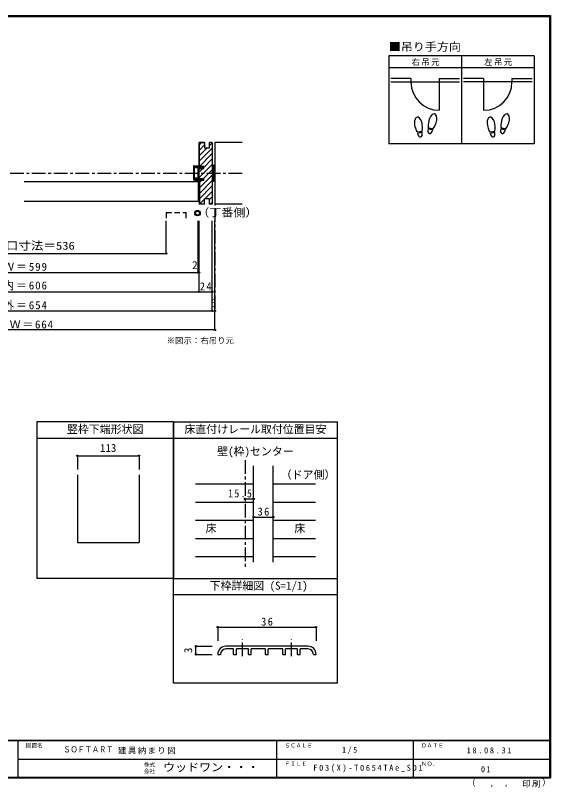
# Model space of a CAD drawing. Units: millimetres, scale not verified, with parts at other scales. Extents: x -973 to 977, y -718 to 696.
# Drawn here: x -3 to 977, y -718 to 696 of the extents above; entities that cross this region are included whole.
import ezdxf
from ezdxf.enums import TextEntityAlignment as Align

# ---------------------------------------------------------------- set-up
doc = ezdxf.new("R2010")
doc.units = ezdxf.units.MM
doc.header["$LTSCALE"] = 5
doc.header["$PDMODE"] = 32
doc.header["$PDSIZE"] = 2.5
doc.linetypes.add('CHAIN1', pattern=[8, 5, -1, 1, -1])
doc.linetypes.add('DASHED2', pattern=[3, 2, -1])
for name, color, linetype in [('0-0_補助線', 7, 'Continuous'), ('0-1_通り芯', 4, 'CHAIN1'), ('0-3_仕上げ', 7, 'Continuous'), ('0-4_枠', 3, 'Continuous'), ('0-6_扉', 6, 'Continuous'), ('0-7_金物', 7, 'Continuous'), ('0-8_戸当り', 7, 'Continuous'), ('0-A_文字', 3, 'Continuous'), ('0-B_寸法', 7, 'Continuous'), ('0-C_ハッチ', 4, 'Continuous'), ('7-1_通り芯', 4, 'CHAIN1'), ('7-7_金物', 7, 'Continuous'), ('7-B_寸法', 4, 'Continuous'), ('F-0_補助線', 7, 'Continuous'), ('F-1_枠', 6, 'Continuous'), ('F-A_文字', 7, 'Continuous')]:
    doc.layers.add(name, color=color, linetype=linetype)
doc.styles.add('HGP明朝B', font='')
doc.styles.add('ＭＳ ゴシック', font='')
doc.styles.get('HGP明朝B').set_extended_font_data('HGP明朝B')
doc.styles.get('ＭＳ ゴシック').set_extended_font_data('MS Gothic')

# ---------------------------------------------------------------- blocks, each defined once
blk = doc.blocks.new('01')
at = {"layer": '0-0_補助線'}
for p, q in [((-5.765, 14.562), (-5.765, -9.938)), ((-4.765, 15.562), (3.935, 15.562)), ((4.133, 15.036), (2.233, 13.586)), ((11.735, 12.512), (8.735, 14.412)), ((-4.265, -8.938), (-4.265, 14.062)), ((-4.265, 14.062), (-2.165, 14.062)), ((-2.165, 14.062), (-2.165, 12.062)), ((-2.165, 12.062), (-0.965, 12.062)), ((-0.965, 14.062), (1.735, 14.062)), ((-0.965, 12.062), (-0.965, 14.062)), ((1.348, 14.049), (-0.37, 13.576)), ((0.901, 12.76), (0.04, 12.448)), ((1.735, 13.812), (1.735, 14.062)), ((1.735, 13.762), (1.735, 13.512)), ((4.235, 13.512), (1.735, 13.512)), ((2.235, 12.312), (1.735, 12.312)), ((2.735, -6.438), (2.735, 11.812)), ((4.235, 13.262), (4.235, 13.512)), ((8.735, 11.762), (4.235, 11.762)), ((8.735, 11.012), (11.735, 12.512)), ((8.735, 11.012), (8.735, 11.762)), ((-5.265, -10.438), (1.735, -10.438)), ((0.93, -13.548), (-5.265, -10.438)), ((-4.265, -8.938), (-0.265, -8.938)), ((-1.282, -8.784), (-3.773, -8.007)), ((1.244, -12.923), (-3.705, -10.438)), ((-0.734, -7.488), (-3.356, -6.67)), ((-0.265, -8.889), (-0.265, -8.938)), ((2.235, -6.938), (0.275, -6.938)), ((1.735, -9.738), (0.532, -8.486)), ((1.735, -10.438), (1.735, -9.738)), ((2.835, -11.938), (2.835, -9.438)), ((3.535, -11.938), (3.535, -10.438)), ((3.535, -10.438), (8.735, -10.438)), ((8.735, -8.188), (8.735, -8.938)), ((8.735, -10.438), (8.735, -11.588))]:
    blk.add_line(p, q, dxfattribs=at)
for points in [[(4.235, 13.262), (8.735, 13.262), (8.735, 14.412)], [(8.735, -8.938), (4.235, -8.938), (4.235, 11.762)], [(3.535, -10.438), (3.535, -9.438), (2.735, -9.438), (2.735, -8.338), (0.398, -8.338)], [(8.735, -8.188), (11.735, -9.688), (8.735, -11.588)]]:
    blk.add_lwpolyline(points, dxfattribs=at)
for centre, radius, start, end in [((-4.765, 14.562), 1, 90, 180), ((3.935, 15.262), 0.3, 311.34778, 90), ((-0.165, 13.012), 0.6, 106.79003, 180), ((-0.165, 13.012), 0.6, 180, 293.33765), ((1.735, 13.312), 1, 213.47738, 270), ((1.435, 13.762), 0.3, 0, 106.79003), ((2.035, 13.812), 0.3, 180, 311.34778), ((2.235, 11.812), 0.5, 0, 90), ((-5.265, -9.938), 0.5, 180, 270), ((-3.565, -7.338), 0.7, 72.67017, 252.67017), ((-0.925, -7.638), 1.2, 252.67017, 311.40962), ((0.275, -8.138), 1.2, 90, 147.21126), ((0.235, -8.889), 0.5, 53.61521, 180), ((0.398, -9.138), 0.8, 90, 131.40962), ((1.735, -11.938), 1.8, 243.42485, 360), ((1.735, -11.938), 1.1, 243.42485, 360), ((2.235, -6.438), 0.5, 270, 0)]:
    blk.add_arc(centre, radius, start, end, dxfattribs=at)

msp = doc.modelspace()

# ---------------------------------------------------------------- linework, layer by layer
at = {"layer": '0-0_補助線', "color": 3}
for p, q in [((36.653, -48.5), (36.653, -335.007)), ((286.653, -48.5), (36.653, -48.5)), ((286.653, -48.5), (286.653, -335.007)), ((286.653, -78.5), (36.653, -78.5)), ((110.653, -145.266), (110.653, -268.925)), ((223.653, -145.266), (223.653, -268.925)), ((110.653, -268.925), (223.653, -268.925)), ((286.653, -335.007), (36.653, -335.007))]:
    msp.add_line(p, q, dxfattribs=at)
at = {"layer": '0-0_補助線', "color": 4}
msp.add_line((110.653, -110.266), (110.653, -135.266), dxfattribs=at)
msp.add_lwpolyline([(110.653, -110.266), (223.653, -110.266), (223.653, -135.266)], dxfattribs=at)
at = {"layer": '0-0_補助線'}
for p in [(110.653, -110.266), (223.653, -110.266)]:
    msp.add_point(p, dxfattribs=at)
at = {"layer": '0-1_通り芯'}
for p, q in [((362.506, 463), (362.506, 155)), ((412.506, 406.5), (-409.2, 406.5)), ((417.629, -118.5), (417.629, -315.007))]:
    msp.add_line(p, q, dxfattribs=at)
at = {"layer": '0-3_仕上げ'}
for p, q in [((412.506, 463), (362.506, 463)), ((362.506, 463), (362.506, 350)), ((412.506, 350), (362.506, 350))]:
    msp.add_line(p, q, dxfattribs=at)
at = {"layer": '0-3_仕上げ', "color": 4}
for p, q in [((326.653, -161.801), (433.129, -161.801)), ((469.129, -161.801), (546.653, -161.801)), ((326.653, -195.103), (433.129, -195.103)), ((469.129, -195.103), (546.653, -195.103)), ((326.653, -228.404), (433.129, -228.404)), ((469.129, -228.404), (546.653, -228.404)), ((326.653, -261.706), (433.129, -261.706)), ((469.129, -261.706), (546.653, -261.706)), ((326.653, -295.007), (433.129, -295.007)), ((469.129, -295.007), (546.653, -295.007))]:
    msp.add_line(p, q, dxfattribs=at)
at = {"layer": '0-4_枠'}
for p, q in [((333.506, 419.5), (333.506, 463)), ((343.506, 463), (333.506, 463)), ((334.006, 419.5), (334.006, 462.5)), ((343.506, 462.5), (334.006, 462.5)), ((343.506, 463), (343.506, 453)), ((352.506, 453), (343.506, 453)), ((357.506, 463), (352.506, 463)), ((352.506, 453), (352.506, 463)), ((357.506, 463), (357.506, 350)), ((342.006, 419.5), (333.506, 419.5)), ((333.506, 415.8), (342.006, 415.8)), ((333.506, 397.2), (333.506, 415.8)), ((342.006, 415.8), (342.006, 419.5)), ((333.506, 397.2), (342.006, 397.2)), ((342.006, 393.5), (342.006, 397.2)), ((333.506, 393.5), (333.506, 350)), ((342.006, 393.5), (333.506, 393.5)), ((334.006, 393.5), (334.006, 350.5)), ((352.506, 360), (343.506, 360)), ((343.506, 350), (343.506, 360)), ((352.506, 350), (352.506, 360)), ((343.506, 350), (333.506, 350)), ((343.506, 350.5), (334.006, 350.5)), ((357.506, 350), (352.506, 350)), ((433.129, -305.007), (433.129, -128.5)), ((469.129, -305.007), (469.129, -128.5))]:
    msp.add_line(p, q, dxfattribs=at)
at = {"layer": '0-6_扉'}
for p, q in [((331.506, 391), (13.153, 391)), ((331.506, 391), (331.506, 355)), ((331.506, 355), (13.153, 355))]:
    msp.add_line(p, q, dxfattribs=at)
at = {"layer": '0-6_扉', "linetype": 'DASHED2'}
for p, q in [((273.512, 334.908), (273.512, 320)), ((273.512, 334.908), (309.512, 334.908)), ((309.512, 334.908), (309.512, 320))]:
    msp.add_line(p, q, dxfattribs=at)
at = {"layer": '0-7_金物'}
for p, q in [((358.006, 415.5), (357.506, 415.5)), ((358.006, 416.5), (358.006, 396.5)), ((360.006, 416.5), (358.006, 416.5)), ((362.506, 421.5), (360.006, 421.5)), ((360.006, 421.5), (360.006, 391.5)), ((362.506, 421.5), (362.506, 391.5)), ((358.006, 397.5), (357.506, 397.5)), ((360.006, 396.5), (358.006, 396.5)), ((362.506, 391.5), (360.006, 391.5))]:
    msp.add_line(p, q, dxfattribs=at)
for radius in [5, 3.5]:
    msp.add_circle((330.555, 333.957), radius, dxfattribs=at)
at = {"layer": '0-8_戸当り', "color": 2}
for p, q in [((721.239, 580.308), (684.139, 580.308)), ((721.239, 580.308), (721.239, 574.008)), ((773.039, 580.308), (773.039, 522.208)), ((773.039, 580.308), (810.139, 580.308)), ((854.239, 580.308), (817.139, 580.308)), ((854.239, 580.308), (854.239, 522.208)), ((906.039, 580.308), (906.039, 574.008)), ((906.039, 580.308), (943.139, 580.308)), ((684.139, 574.008), (810.139, 574.008)), ((943.139, 574.008), (817.139, 574.008))]:
    msp.add_line(p, q, dxfattribs=at)
at = {"layer": '0-8_戸当り', "color": 3}
for p, q in [((741.457, 483.378), (732.811, 481.853)), ((741.822, 481.31), (733.175, 479.785)), ((760.924, 485.706), (752.444, 487.978)), ((761.468, 487.735), (752.987, 490.007)), ((874.457, 483.378), (865.811, 481.853)), ((874.822, 481.31), (866.175, 479.785)), ((893.924, 485.706), (885.444, 487.978)), ((894.468, 487.735), (885.987, 490.007))]:
    msp.add_line(p, q, dxfattribs=at)
at = {"layer": '0-8_戸当り', "color": 2}
for centre, start, end in [((773.039, 574.008), 180, 270), ((854.239, 574.008), 270, 0)]:
    msp.add_arc(centre, 51.8, start, end, dxfattribs=at)
at = {"layer": '0-8_戸当り', "color": 3}
for centre, major_axis, ratio, start_param, end_param in [((734.795, 495.877), (-2.445, 13.867), 0.5, 4.34059143, 8.22577918), ((760.713, 501.878), (3.644, 13.601), 0.5, 4.34059143, 8.22577918), ((867.795, 495.877), (-2.445, 13.867), 0.5, 4.34059143, 8.22577918), ((893.713, 501.878), (3.644, 13.601), 0.5, 4.34059143, 8.22577918), ((760.609, 501.489), (4.416, 16.48), 0.4, 1.85063327, 2.44287679), ((760.609, 501.489), (4.416, 16.48), 0.4, 3.84030852, 4.43255203), ((893.609, 501.489), (4.416, 16.48), 0.4, 1.85063327, 2.44287679), ((893.609, 501.489), (4.416, 16.48), 0.4, 3.84030852, 4.43255203), ((734.865, 495.481), (-2.963, 16.802), 0.4, 1.85063327, 2.44287679), ((737.498, 480.548), (-1.27, 7.205), 0.6, 1.57079633, 4.71238898), ((734.865, 495.481), (-2.963, 16.802), 0.4, 3.84030852, 4.43255203), ((756.684, 486.842), (1.894, 7.067), 0.6, 1.57079633, 4.71238898), ((867.865, 495.481), (-2.963, 16.802), 0.4, 1.85063327, 2.44287679), ((870.498, 480.548), (-1.27, 7.205), 0.6, 1.57079633, 4.71238898), ((867.865, 495.481), (-2.963, 16.802), 0.4, 3.84030852, 4.43255203), ((889.684, 486.842), (1.894, 7.067), 0.6, 1.57079633, 4.71238898)]:
    msp.add_ellipse(centre, major_axis=major_axis, ratio=ratio, start_param=start_param, end_param=end_param, dxfattribs=at)
at = {"layer": '0-A_文字'}
for p, q in [((946.639, 621.667), (680.639, 621.667)), ((680.639, 621.667), (680.639, 460.667)), ((813.639, 621.667), (813.639, 460.667)), ((946.639, 621.667), (946.639, 460.667)), ((680.639, 600.667), (946.639, 600.667)), ((946.639, 460.667), (680.639, 460.667)), ((286.653, -526.5), (286.653, -48.5)), ((286.653, -48.5), (586.653, -48.5)), ((586.653, -526.5), (586.653, -48.5)), ((586.653, -78.5), (286.653, -78.5)), ((286.653, -335.007), (586.653, -335.007)), ((586.653, -365.007), (286.653, -365.007)), ((586.653, -526.5), (286.653, -526.5))]:
    msp.add_line(p, q, dxfattribs=at)
at = {"layer": '0-B_寸法', "color": 4}
for p, q in [((273.512, 260), (273.512, 320)), ((331.506, 225), (331.506, 320)), ((333.506, 190), (333.506, 320)), ((357.506, 155), (357.506, 320)), ((362.506, 120), (362.506, 320)), ((-320.2, 260), (273.512, 260)), ((-330.2, 225), (333.506, 225)), ((-354.2, 190), (357.506, 190)), ((-359.2, 155), (362.506, 155)), ((362.506, 120), (-359.2, 120)), ((417.629, -189.274), (433.129, -189.274)), ((433.129, -222.575), (469.129, -222.575))]:
    msp.add_line(p, q, dxfattribs=at)
at = {"layer": '0-B_寸法'}
for p in [(273.512, 260), (331.506, 225), (333.506, 225), (333.506, 190), (357.506, 190), (357.506, 155), (362.506, 155), (362.506, 120), (417.629, -189.274), (433.129, -189.274), (433.129, -222.575), (469.129, -222.575)]:
    msp.add_point(p, dxfattribs=at)
at = {"layer": '0-C_ハッチ'}
for p, q in [((334.006, 459.115), (337.392, 462.5)), ((334.006, 449.215), (343.506, 458.715)), ((334.006, 439.316), (347.691, 453)), ((334.006, 429.416), (357.506, 452.916)), ((352.506, 457.816), (357.506, 462.816)), ((334.006, 419.517), (357.506, 443.017)), ((342.006, 417.617), (357.506, 433.117)), ((333.506, 399.218), (357.506, 423.218)), ((333.506, 409.117), (340.189, 415.8)), ((341.388, 397.2), (357.506, 413.318)), ((334.006, 379.919), (357.506, 403.419)), ((334.006, 370.019), (357.506, 393.519)), ((334.006, 389.818), (337.688, 393.5)), ((334.006, 360.12), (357.506, 383.62)), ((343.786, 360), (357.506, 373.72)), ((334.286, 350.5), (343.506, 359.72)), ((352.506, 358.821), (357.506, 363.821)), ((353.585, 350), (357.506, 353.921))]:
    msp.add_line(p, q, dxfattribs=at)
at = {"layer": '7-1_通り芯'}
for p, q in [((412.644, -477.365), (412.644, -446.834)), ((502.644, -477.365), (502.644, -446.834))]:
    msp.add_line(p, q, dxfattribs=at)
at = {"layer": '7-7_金物'}
for p, q in [((532.644, -459.065), (382.644, -459.065)), ((396.644, -464.065), (382.644, -464.065)), ((396.644, -474.065), (396.644, -464.065)), ((423.644, -464.065), (401.644, -464.065)), ((401.644, -474.065), (401.644, -464.065)), ((423.644, -474.065), (423.644, -464.065)), ((455.144, -464.065), (428.644, -464.065)), ((428.644, -474.065), (428.644, -464.065)), ((455.144, -474.065), (455.144, -464.065)), ((486.644, -464.065), (460.144, -464.065)), ((460.144, -474.065), (460.144, -464.065)), ((486.644, -474.065), (486.644, -464.065)), ((513.644, -464.065), (491.644, -464.065)), ((491.644, -474.065), (491.644, -464.065)), ((513.644, -474.065), (513.644, -464.065)), ((532.644, -464.065), (518.644, -464.065)), ((518.644, -474.065), (518.644, -464.065)), ((367.644, -474.065), (372.644, -474.065)), ((396.644, -474.065), (401.644, -474.065)), ((423.644, -474.065), (428.644, -474.065)), ((455.144, -474.065), (460.144, -474.065)), ((486.644, -474.065), (491.644, -474.065)), ((513.644, -474.065), (518.644, -474.065)), ((542.644, -474.065), (547.644, -474.065))]:
    msp.add_line(p, q, dxfattribs=at)
for centre, radius, start, end in [((382.644, -474.065), 15, 90, 180), ((382.644, -474.065), 10, 90, 180), ((532.644, -474.065), 15, 0, 90), ((532.644, -474.065), 10, 0, 90)]:
    msp.add_arc(centre, radius, start, end, dxfattribs=at)
at = {"layer": '7-B_寸法'}
for p, q in [((367.644, -424.065), (367.644, -449.065)), ((367.644, -424.065), (547.644, -424.065)), ((547.644, -424.065), (547.644, -449.065)), ((327.644, -459.065), (357.644, -459.065)), ((327.644, -474.065), (327.644, -459.065)), ((327.644, -474.065), (357.644, -474.065))]:
    msp.add_line(p, q, dxfattribs=at)
at = {"layer": '7-B_寸法', "color": 7}
for p in [(367.644, -424.065), (547.644, -424.065), (327.644, -459.065), (327.644, -474.065)]:
    msp.add_point(p, dxfattribs=at)
at = {"layer": 'F-1_枠'}
for p, q in [((-973.347, 695.833), (976.653, 695.833)), ((-973.347, 695), (976.653, 695)), ((-973.347, 694.167), (976.653, 694.167)), ((974.986, 695.833), (974.986, -700.833)), ((975.82, 695.833), (975.82, -700.833)), ((976.653, 695.833), (976.653, -700.833)), ((976.653, -631.667), (-973.347, -631.667)), ((976.653, -632.5), (-973.347, -632.5)), ((1.653, -632.5), (1.653, -699.167)), ((474.986, -632.5), (474.986, -699.167)), ((724.986, -632.5), (724.986, -699.167)), ((1.653, -665.833), (974.986, -665.834)), ((976.653, -699.167), (-973.347, -699.167)), ((976.653, -700), (-973.347, -700)), ((976.653, -700.833), (-973.347, -700.833))]:
    msp.add_line(p, q, dxfattribs=at)

# ---------------------------------------------------------------- block references
at = {"layer": '0-0_補助線'}
msp.add_blockref('01', (329.271, 405.088), dxfattribs=at)

# ---------------------------------------------------------------- texts
at = {"layer": '0-0_補助線', "style": 'ＭＳ ゴシック', "width": 1.15}
msp.add_text('有効開口寸法＝536', height=14.66, dxfattribs=at).set_placement((-89.347, 262.5), align=Align.BOTTOM_LEFT)
at = {"layer": '0-0_補助線', "style": 'ＭＳ ゴシック'}
for s, p in [('竪枠下端形状図', (91.653, -73.5)), ('113', (152.153, -107.766))]:
    msp.add_text(s, height=14.66, dxfattribs=at).set_placement(p, align=Align.BOTTOM_LEFT)
at = {"layer": '0-0_補助線', "char_height": 14.66, "attachment_point": 7, "style": 'ＭＳ ゴシック'}
for s, insert in [('\\T1.17;ＤＷ＝599', (-48.347, 228.153)), ('\\T1.17;枠内＝606', (-48.347, 192.5)), ('\\T1.17;枠外＝654', (-48.347, 156.306)), ('\\T1.16;ＲＯＷ＝664', (-59.597, 122.5))]:
    msp.add_mtext(s, dxfattribs=dict(at, insert=insert))
at = {"layer": '0-A_文字', "color": 7, "style": 'ＭＳ ゴシック', "width": 1.1}
for s, p in [('■吊り手方向', (680.639, 626.667)), ('（丁番側）', (330.188, 323.105))]:
    msp.add_text(s, height=14.66, dxfattribs=at).set_placement(p, align=Align.BOTTOM_LEFT)
at = {"layer": '0-A_文字', "color": 7, "style": 'ＭＳ ゴシック'}
for s, height, p in [('※図示：右吊り元', 11, (274.044, 91.751)), ('床直付けレール取付位置目安', 14.66, (306.653, -73.5)), ('壁(枠)センター', 14.66, (366.653, -114.091)), ('（ドア側）', 14.66, (482.944, -156.835)), ('床', 14.66, (345.403, -255.055)), ('床', 14.66, (507.903, -255.055)), ('下枠詳細図 (S=1/1)', 14.66, (352.644, -360.007))]:
    msp.add_text(s, height=height, dxfattribs=at).set_placement(p, align=Align.BOTTOM_LEFT)
at = {"layer": '0-A_文字', "color": 7, "char_height": 11, "attachment_point": 7, "style": 'ＭＳ ゴシック'}
for s, insert in [('\\T1.17;右吊元', (722.139, 603.667)), ('\\T1.17;左吊元', (855.139, 603.667))]:
    msp.add_mtext(s, dxfattribs=dict(at, insert=insert))
at = {"layer": '0-B_寸法', "style": 'ＭＳ ゴシック'}
for s, p in [('2', (320.756, 227)), ('5', (355.006, 157.5))]:
    msp.add_text(s, height=14.66, dxfattribs=at).set_placement(p, align=Align.BOTTOM_LEFT)
at = {"layer": '0-B_寸法', "char_height": 14.66, "attachment_point": 7, "style": 'ＭＳ ゴシック'}
for s, insert in [('\\T1.27;\\W0.95;24', (334.881, 192.5)), ('\\T1.28;\\W0.9;15.5', (386.539, -186.774)), ('\\T1.27;\\W0.95;36', (440.504, -220.075))]:
    msp.add_mtext(s, dxfattribs=dict(at, insert=insert))
at = {"layer": '7-B_寸法', "color": 7, "style": 'ＭＳ ゴシック'}
msp.add_text('3', height=14.66, rotation=90, dxfattribs=at).set_placement((325.144, -471.565), align=Align.BOTTOM_LEFT)
at = {"layer": '7-B_寸法', "color": 7, "insert": (447.019, -421.565), "char_height": 14.66, "attachment_point": 7, "style": 'ＭＳ ゴシック'}
msp.add_mtext('\\T1.27;\\W0.95;36', dxfattribs=at)
at = {"layer": 'F-0_補助線', "style": 'HGP明朝B', "width": 0.85}
msp.add_text('ＳＯＦＴＡＲＴ', height=11, dxfattribs=at).set_placement((84.986, -656.798), align=Align.BOTTOM_LEFT)
at = {"layer": 'F-0_補助線', "insert": (185.035, -656.798), "char_height": 11, "attachment_point": 7, "style": 'ＭＳ ゴシック'}
msp.add_mtext('\\T1.17;建具納まり図', dxfattribs=at)
at = {"layer": 'F-A_文字', "style": 'ＭＳ ゴシック'}
for s, height, p in [('図面名', 7.331, (16.653, -646.667)), ('ＳＣＡＬＥ', 7.331, (489.986, -646.667)), ('ＤＡＴＥ', 7.331, (739.986, -646.667)), ('株式', 7.331, (232.486, -681.5)), ('ＦＩＬＥ', 7.331, (489.986, -680)), ('ＮＯ．', 7.331, (739.986, -680.001)), ('会社', 7.331, (232.486, -693.5)), ('（', 11, (823.992, -718.052)), ('）', 11, (961.387, -717.355)), (',', 11, (865.199, -718.052)), (',', 11, (891.686, -717.588))]:
    msp.add_text(s, height=height, dxfattribs=at).set_placement(p, align=Align.BOTTOM_LEFT)
at = {"layer": 'F-A_文字', "style": 'ＭＳ ゴシック', "width": 1.1}
msp.add_text('ウッドワン・・・', height=14.66, dxfattribs=at).set_placement((267.486, -692.5), align=Align.BOTTOM_LEFT)
at = {"layer": 'F-A_文字', "char_height": 11, "attachment_point": 7, "style": 'ＭＳ ゴシック'}
for s, insert in [('\\T1.38;\\W0.9;1/5', (594.986, -656.667)), ('\\T1.39;\\W0.85;18.08.31', (823.111, -655.417)), ('\\T1.4;\\W0.85;F03(X)-T0654TAe_S01', (542.486, -690.001)), ('\\T1.36;\\W0.9;01', (849.361, -690.001)), ('\\T1.17;印刷', (924.678, -717.82))]:
    msp.add_mtext(s, dxfattribs=dict(at, insert=insert))

doc.saveas('drawing.dxf')
